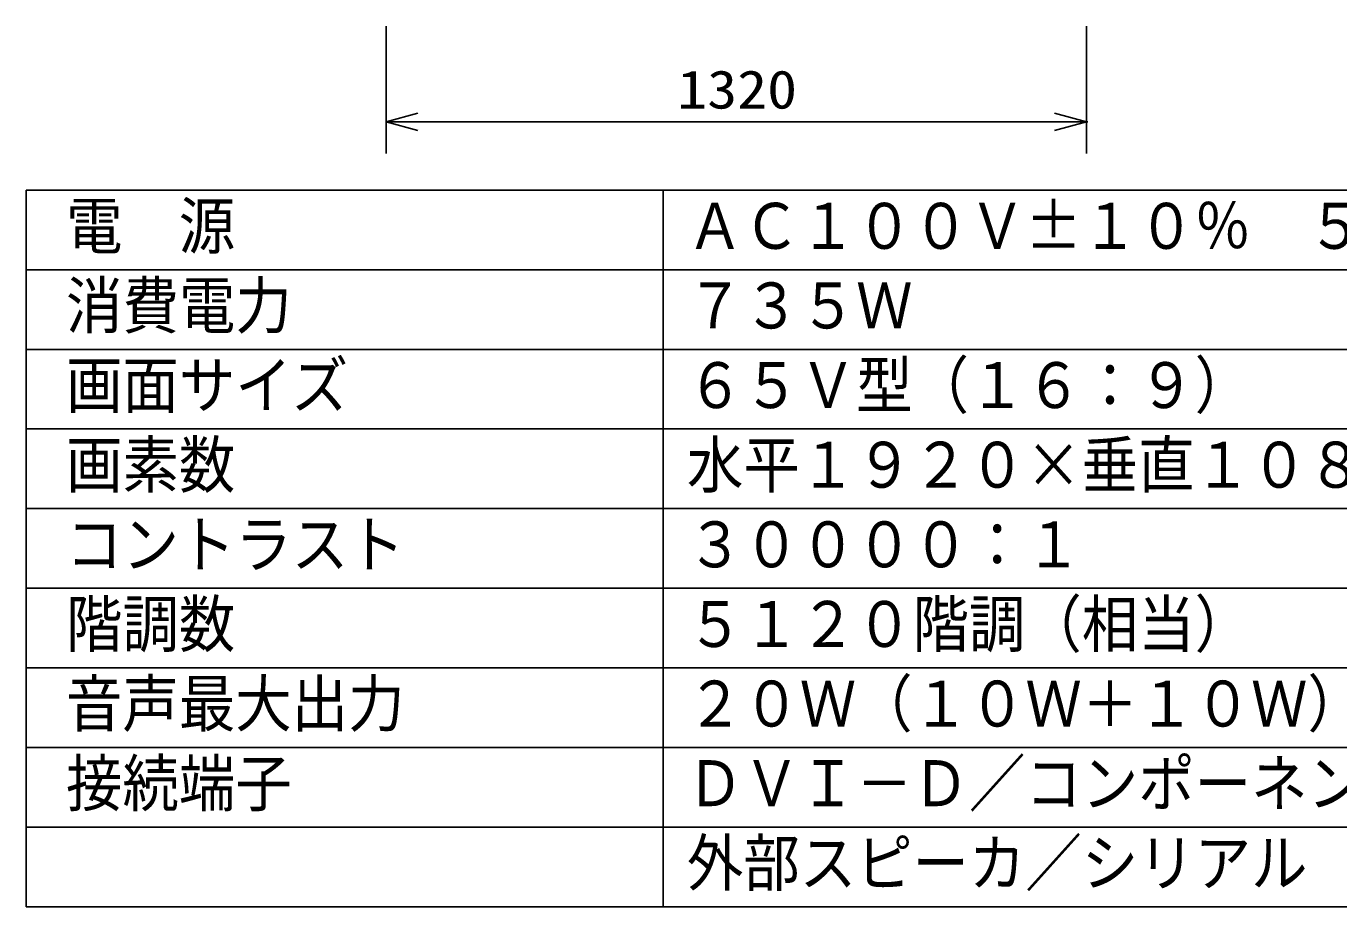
# Model space of a CAD drawing. Units: millimetres, scale not verified. Extents: x -63 to 63, y -57 to 57.
# Drawn here: x -62.5 to 19.9, y -56.5 to -1.2 of the extents above; entities that cross this region are included whole.
import ezdxf
from ezdxf.enums import TextEntityAlignment as Align

# ---------------------------------------------------------------- set-up
doc = ezdxf.new("R2010")
doc.units = ezdxf.units.MM
doc.header["$LTSCALE"] = 0.190236
doc.header["$PDMODE"] = 32
doc.header["$PDSIZE"] = 0.0951
for name, color, linetype in [('0-1_MOJI1', 2, 'Continuous'), ('0-2_SUNPO', 3, 'Continuous'), ('0-3_GAIKEI', 1, 'Continuous'), ('0-5_WAKU', 1, 'Continuous'), ('0-6_Defpoints', 7, 'Continuous')]:
    doc.layers.add(name, color=color, linetype=linetype)
doc.styles.add('ＭＳ ゴシック', font='')
doc.styles.get('ＭＳ ゴシック').set_extended_font_data('MS Gothic')

# ---------------------------------------------------------------- blocks, each defined once
blk = doc.blocks.new('_OPEN30')
at = {"layer": '0-3_GAIKEI', "color": 7}
blk.add_line((0, 0), (-1, 0), dxfattribs=at)
blk.add_lwpolyline([(-1, 0.26795), (0, 0), (-1, -0.26795)], dxfattribs=at)

msp = doc.modelspace()

# ---------------------------------------------------------------- linework, layer by layer
at = {"layer": '0-2_SUNPO'}
for p, q in [((-39.8987, -1.2126), (-39.8987, -9.2126)), ((4.1014, -1.2126), (4.1014, -9.2126)), ((-37.8987, -7.2126), (2.1014, -7.2126))]:
    msp.add_line(p, q, dxfattribs=at)
at = {"layer": '0-5_WAKU', "color": 4}
for p, q in [((-62.5001, -11.5), (62.5001, -11.5)), ((-62.5001, -11.5), (-62.5001, -56.5001)), ((-22.5, -11.5), (-22.5, -56.5001)), ((62.5001, -56.5001), (-62.5001, -56.5001))]:
    msp.add_line(p, q, dxfattribs=at)
at = {"layer": '0-5_WAKU'}
for p, q in [((-62.5001, -16.5), (62.5001, -16.5)), ((-62.5001, -21.5), (62.5001, -21.5)), ((-62.5001, -26.5), (62.5001, -26.5)), ((-62.5001, -31.5001), (62.5001, -31.5001)), ((-62.5001, -36.5001), (62.5001, -36.5001)), ((-62.5001, -41.5001), (62.5001, -41.5001)), ((-62.5001, -46.5001), (62.5001, -46.5001)), ((-62.5001, -51.5001), (62.5001, -51.5001))]:
    msp.add_line(p, q, dxfattribs=at)
at = {"layer": '0-6_Defpoints'}
msp.add_point((4.1014, -7.2126), dxfattribs=at)

# ---------------------------------------------------------------- block references
at = {"layer": '0-2_SUNPO', "xscale": 2, "yscale": 2, "rotation": 180}
msp.add_blockref('_OPEN30', (-39.8987, -7.2126), dxfattribs=at)
at = {"layer": '0-2_SUNPO', "xscale": 2, "yscale": 2}
msp.add_blockref('_OPEN30', (4.1014, -7.2126), dxfattribs=at)

# ---------------------------------------------------------------- texts
at = {"layer": '0-1_MOJI1', "style": 'ＭＳ ゴシック', "width": 0.9}
for s, p in [('電  源', (-60.0001, -16.0551)), ('ＡＣ１００Ｖ±１０％\u3000５０Ｈｚ／６０Ｈｚ', (-21, -16.0551)), ('消費電力', (-60.0001, -21.0552)), ('７３５Ｗ', (-21, -21.0552)), ('画面サイズ', (-60.0001, -26.0552)), ('６５Ｖ型（１６：９）', (-21, -26.0552)), ('画素数', (-60.0001, -31.0552)), ('水平１９２０×垂直１０８０\u3000画素', (-21, -31.0552)), ('コントラスト', (-60.0001, -36.0552)), ('３００００：１', (-21, -36.0552)), ('階調数', (-60.0001, -41.0552)), ('５１２０階調（相当）', (-21, -41.0552)), ('音声最大出力', (-60.0001, -46.0552)), ('２０Ｗ（１０Ｗ＋１０Ｗ）', (-21, -46.0552)), ('接続端子', (-60.0001, -51.0552)), ('ＤＶＩ－Ｄ／コンポーネントビデオ／ＰＣ', (-21, -51.0552)), ('外部スピーカ／シリアル', (-21, -56.0552))]:
    msp.add_text(s, height=2.887, dxfattribs=at).set_placement(p, align=Align.BOTTOM_LEFT)
at = {"layer": '0-2_SUNPO', "style": 'ＭＳ ゴシック', "width": 1.15}
msp.add_text('1320', height=2.406, dxfattribs=at).set_placement((-21.606, -7.1031), align=Align.BOTTOM_LEFT)

doc.saveas('drawing.dxf')
